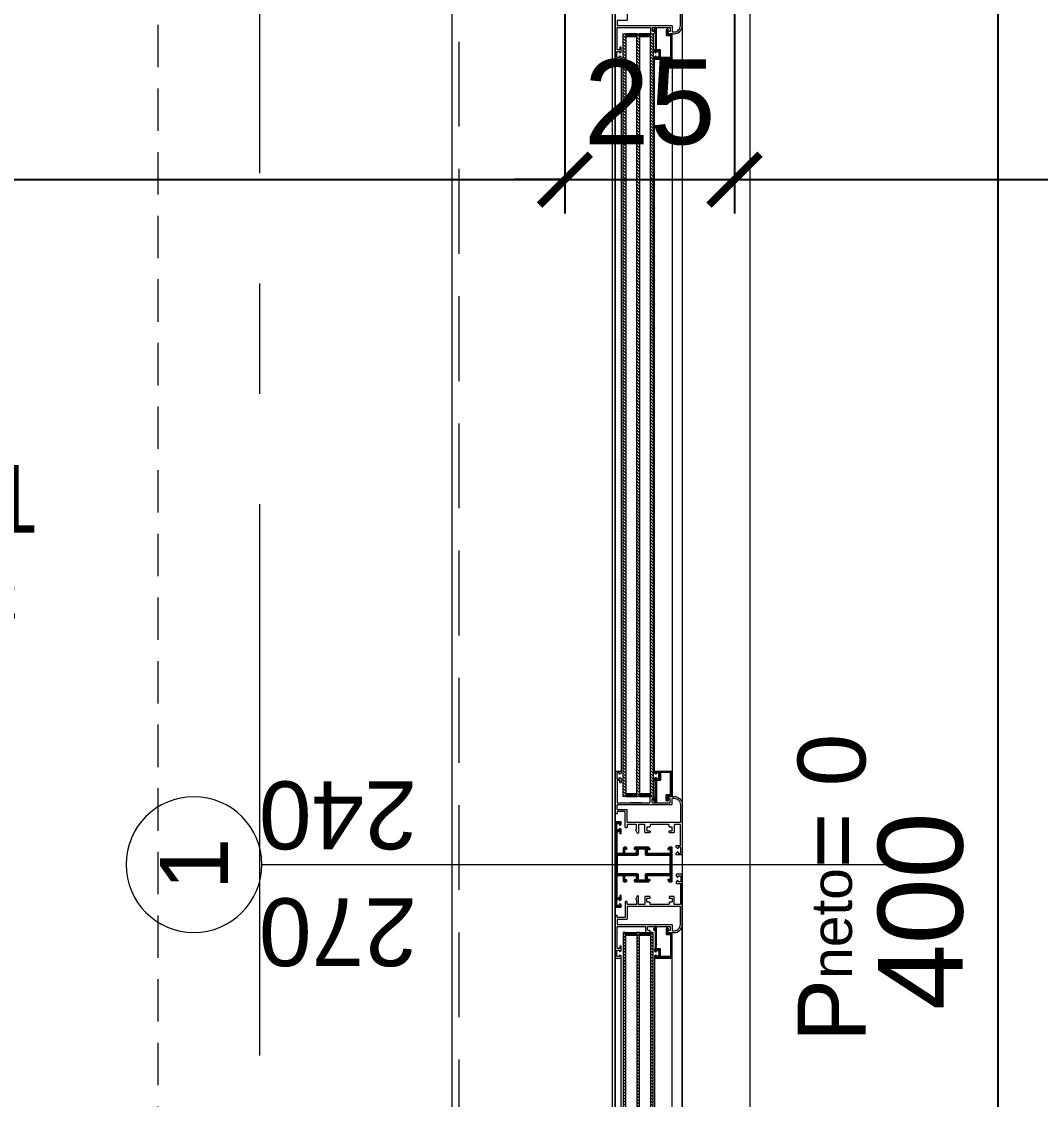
# Model space of a CAD drawing. Header units: centimetres. Extents: x 99002 to 104403, y -55119 to -48358.
# Drawn here: x 99824.2 to 99974.4, y -51840.1 to -51681.3 of the extents above; entities that cross this region are included whole.
import ezdxf

# ---------------------------------------------------------------- set-up
doc = ezdxf.new("R2010")
doc.units = ezdxf.units.CM
doc.header["$LTSCALE"] = 50
doc.header["$MEASUREMENT"] = 0
doc.linetypes.add('AXES', pattern=[2, 1.25, -0.25, 0.25, -0.25])
doc.linetypes.add('CACHE', pattern=[0.375, 0.25, -0.125])
doc.layers.get('0').update_dxf_attribs({"color": 8})
doc.layers.add('AXES', color=10, linetype='AXES')
doc.layers.add('COTE 50ème', color=1, linetype='Continuous')
for name, color, linetype, lineweight in [('BETON CACHE', 4, 'CACHE', 5), ('MACONNERIE COUPE', 7, 'Continuous', 30), ('WINDOWS', 21, 'Continuous', 5)]:
    doc.layers.add(name, color=color, linetype=linetype, lineweight=lineweight)
doc.layers.add('DEMOL', color=7, linetype='Continuous', lineweight=60, true_color=0xb38600)
doc.styles.add('GENERATED_STYLE_1', font='arial.ttf')
doc.styles.add('RS_TEXT_1.50', font='arial.ttf', dxfattribs={"height": 12.5})
doc.styles.add('RS_TXT_50', font='arial.ttf', dxfattribs={"height": 12.5})
doc.dimstyles.new('RS_50CM_LINEAIRE', dxfattribs={"dimscale": 5, "dimtxt": 12.5, "dimasz": 1.5, "dimexe": 1, "dimexo": 2.5, "dimgap": 1, "dimtad": 1, "dimdec": 1, "dimrnd": 0.5, "dimdsep": 46, "dimtxsty": 'RS_TXT_50', "dimblk1": 'ARCHTICK', "dimblk2": 'ARCHTICK', "dimsah": 1, "dimcen": 2.5, "dimdle": 1, "dimclrt": 4, "dimadec": 0, "dimazin": 2, "dimtfac": 1, "dimtdec": 1, "dimtix": 1, "dimtmove": 2, "dimatfit": 3, "dimfxl": 1, "dimtolj": 1, "dimtzin": 0, "dimarcsym": 0})
pattern_1 = [(135, (-46708.70849, -43897.46996), (-0.08838834765, -0.08838834765), [])]
pattern_2 = [(135, (-46708.9128, -43897.46996), (-0.2209708691, -0.2209708691), [])]

# ---------------------------------------------------------------- blocks, each defined once
blk = doc.blocks.new('DRITARE POS 1')
at = {"layer": 'WINDOWS'}
h = blk.add_hatch(dxfattribs=at)
h.set_pattern_fill('ANSI31', color=140, scale=2.5, angle=450)
h.set_pattern_definition(pattern_2)
h.paths.add_polyline_path([(-8.71, -124.96), (-8.71, -12.58), (-8.31, -12.58), (-8.31, -124.96)])
h.paths.add_polyline_path([(-6.71, -124.96), (-6.71, -12.58), (-6.31, -12.58), (-6.31, -124.96)])
h.paths.add_polyline_path([(-4.71, -124.96), (-4.71, -12.58), (-4.31, -12.58), (-4.31, -124.96)])
at = {"layer": 'WINDOWS', "transparency": 33554559}
h = blk.add_hatch(dxfattribs=at)
h.set_pattern_fill('ANSI31', color=140, angle=450)
h.set_pattern_definition([(135, (-46708.90849, -43880.46996), (-0.08838834765, -0.08838834765), [])])
h.paths.add_polyline_path([(-6.71, -12.58), (-8.31, -12.58), (-8.31, -12.98), (-6.71, -12.98)])
h.paths.add_polyline_path([(-4.71, -12.58), (-6.31, -12.58), (-6.31, -12.98), (-4.71, -12.98)])
h.paths.add_polyline_path([(-6.71, -124.56), (-8.31, -124.56), (-8.31, -124.96), (-6.71, -124.96)])
h.paths.add_polyline_path([(-4.71, -124.56), (-6.31, -124.56), (-6.31, -124.96), (-4.71, -124.96)])
h = blk.add_hatch(dxfattribs=at)
h.set_pattern_fill('ANSI31', color=256, angle=450)
h.set_pattern_definition([(135, (-46708.71279, -43842.46996), (-0.08838834765, -0.08838834765), [])])
h.paths.add_polyline_path([(-1.74, -12.58), (-1.74, -12.64), (-2.09, -12.64, -0.414214), (-2.15, -12.58), (-2.15, -12.21, -0.247394), (-2.13, -12.16, 1.657435), (-2.37, -12.03), (-2.37, -12.77, 0.414214), (-2.28, -12.86), (-1.81, -12.86, -0.414214), (-1.72, -12.95), (-1.72, -16, -0.414214), (-1.81, -16.09), (-3.16, -16.09, -0.414214), (-3.22, -16.03), (-3.22, -15.03, 0.414214), (-3.31, -14.93), (-3.76, -14.93, -0.414214), (-3.82, -14.88), (-3.82, -11.74, 0.737396), (-3.99, -11.69), (-4.23, -12.04, 0.603122), (-4.15, -12.19), (-4.08, -12.19, -0.414214), (-4.02, -12.25), (-4.02, -14.93), (-4.06, -14.93, 0.414214), (-4.12, -14.99), (-4.12, -15.19, 0.250765), (-4.09, -15.24), (-3.92, -15.37, 0.599022), (-3.84, -15.33), (-3.84, -15.25, -0.414214), (-3.78, -15.19), (-3.52, -15.19, -0.414214), (-3.46, -15.25), (-3.46, -16, -0.414214), (-3.52, -16.05), (-3.78, -16.05, -0.414214), (-3.84, -16), (-3.84, -15.92, 0.599022), (-3.92, -15.88), (-4.09, -16.01, 0.250765), (-4.12, -16.05), (-4.12, -16.26, 0.414214), (-4.06, -16.31), (-1.55, -16.31, 0.414214), (-1.5, -16.26), (-1.5, -12.64), (-1.5, -12.58)])
h = blk.add_hatch(dxfattribs=at)
h.set_pattern_fill('ANSI31', color=256, angle=450)
h.set_pattern_definition(pattern_1)
h.paths.add_polyline_path([(-1.49, -121.28, 0.414214), (-1.55, -121.22), (-4.06, -121.22, 0.414214), (-4.11, -121.28), (-4.11, -121.48, 0.250765), (-4.09, -121.53), (-3.92, -121.66, 0.599022), (-3.83, -121.61), (-3.83, -121.54, -0.414214), (-3.78, -121.48), (-3.51, -121.48, -0.414214), (-3.46, -121.54), (-3.46, -122.28, -0.414214), (-3.51, -122.34), (-3.78, -122.34, -0.414214), (-3.83, -122.28), (-3.83, -122.21, 0.599022), (-3.92, -122.16), (-4.09, -122.29, 0.250765), (-4.11, -122.34), (-4.11, -122.54, 0.414214), (-4.06, -122.6), (-4.02, -122.6), (-4.02, -125.29, -0.414214), (-4.07, -125.34), (-4.15, -125.34, 0.603122), (-4.23, -125.49), (-3.98, -125.85, 0.737396), (-3.81, -125.79), (-3.81, -122.66, -0.414214), (-3.76, -122.6), (-3.31, -122.6, 0.414214), (-3.22, -122.51), (-3.22, -121.5, -0.414214), (-3.16, -121.44), (-1.81, -121.44, -0.414214), (-1.72, -121.54), (-1.72, -124.58, -0.414214), (-1.81, -124.67), (-2.28, -124.67, 0.414214), (-2.37, -124.77), (-2.37, -125.5, 1.657435), (-2.12, -125.37, -0.247394), (-2.15, -125.33), (-2.15, -124.95, -0.414214), (-2.09, -124.9), (-1.74, -124.9), (-1.74, -124.95), (-1.49, -124.95), (-1.49, -124.9)])
at = {"layer": 'WINDOWS'}
h = blk.add_hatch(dxfattribs=at)
h.set_pattern_fill('ANSI31', color=256, angle=450)
h.set_pattern_definition(pattern_1)
h.paths.add_polyline_path([(-9.61, -130.17, -0.414214), (-9.56, -130.11), (-9.26, -130.11, -0.414214), (-9.2, -130.17), (-9.2, -130.38, 1), (-9, -130.38), (-9, -129.85, 0.250765), (-9.02, -129.8), (-9.19, -129.69, 0.599022), (-9.28, -129.74), (-9.28, -129.81, -0.414214), (-9.33, -129.87), (-9.59, -129.87, -0.414214), (-9.65, -129.81), (-9.65, -129.03, -0.414214), (-9.59, -128.97), (-9.33, -128.97, -0.414214), (-9.28, -129.03), (-9.28, -129.14, 0.599022), (-9.19, -129.19), (-9.02, -129.07, 0.250765), (-9, -129.03), (-9, -128.78, 0.414214), (-9.05, -128.73), (-9.84, -128.73, 0.414214), (-9.89, -128.78), (-9.89, -135), (-9.89, -141.22, 0.414214), (-9.84, -141.27), (-9.05, -141.27, 0.414214), (-9, -141.22), (-9, -140.97, 0.250765), (-9.02, -140.93), (-9.19, -140.81, 0.599022), (-9.28, -140.86), (-9.28, -140.97, -0.414214), (-9.33, -141.03), (-9.59, -141.03, -0.414214), (-9.65, -140.97), (-9.65, -140.19, -0.414214), (-9.59, -140.13), (-9.33, -140.13, -0.414214), (-9.28, -140.19), (-9.28, -140.26, 0.599022), (-9.19, -140.31), (-9.02, -140.2, 0.250765), (-9, -140.15), (-9, -139.62, 1), (-9.2, -139.62), (-9.2, -139.83, -0.414214), (-9.26, -139.89), (-9.56, -139.89, -0.414214), (-9.61, -139.83), (-9.61, -136.66, -0.414214), (-9.56, -136.61), (-8.83, -136.61, -0.414214), (-8.74, -136.7), (-8.74, -137.35, 0.414214), (-8.55, -137.54), (-8.29, -137.54, 0.198912), (-8.25, -137.52), (-8.19, -137.46, 0.198912), (-8.18, -137.42), (-8.18, -137.31, 0.414214), (-8.23, -137.26), (-8.4, -137.26, -0.414214), (-8.46, -137.2), (-8.46, -136.7, -0.414214), (-8.36, -136.61), (-6.91, -136.61, -0.414214), (-6.81, -136.7), (-6.81, -137.2, -0.414214), (-6.87, -137.26), (-7.04, -137.26, 0.414214), (-7.09, -137.31), (-7.09, -137.42, 0.198912), (-7.08, -137.46), (-7.02, -137.52, 0.198912), (-6.98, -137.54), (-4.97, -137.54, 0.198912), (-4.93, -137.52), (-4.78, -137.37, 0.198912), (-4.76, -137.33), (-4.76, -137.26, 0.414214), (-4.82, -137.2), (-5, -137.2, -0.340481), (-5.13, -137.11), (-5.13, -136.7, -0.414214), (-5.04, -136.61), (-1.87, -136.61, -0.414214), (-1.77, -136.7), (-1.77, -137.11, -0.414214), (-1.87, -137.2), (-2.09, -137.2, 0.414214), (-2.15, -137.26), (-2.15, -137.33, 0.198912), (-2.13, -137.37), (-1.98, -137.52, 0.198912), (-1.94, -137.54), (-1.55, -137.54, 0.414214), (-1.49, -137.48), (-1.49, -135), (-1.49, -132.52, 0.414214), (-1.55, -132.46), (-1.94, -132.46, 0.198912), (-1.98, -132.48), (-2.13, -132.63, 0.198912), (-2.15, -132.67), (-2.15, -132.74, 0.414214), (-2.09, -132.8), (-1.87, -132.8, -0.414214), (-1.77, -132.89), (-1.77, -133.3, -0.414214), (-1.87, -133.39), (-5.04, -133.39, -0.414214), (-5.13, -133.3), (-5.13, -132.89, -0.340481), (-5, -132.8), (-4.82, -132.8, 0.414214), (-4.76, -132.74), (-4.76, -132.67, 0.198912), (-4.78, -132.63), (-4.93, -132.48, 0.198912), (-4.97, -132.46), (-6.98, -132.46, 0.198912), (-7.02, -132.48), (-7.08, -132.54, 0.198912), (-7.09, -132.58), (-7.09, -132.69, 0.414214), (-7.04, -132.74), (-6.87, -132.74, -0.414214), (-6.81, -132.8), (-6.81, -133.3, -0.414214), (-6.91, -133.39), (-8.36, -133.39, -0.414214), (-8.46, -133.3), (-8.46, -132.8, -0.414214), (-8.4, -132.74), (-8.23, -132.74, 0.414214), (-8.18, -132.69), (-8.18, -132.58, 0.198912), (-8.19, -132.54), (-8.25, -132.48, 0.198912), (-8.29, -132.46), (-8.55, -132.46, 0.414214), (-8.74, -132.65), (-8.74, -133.3, -0.414214), (-8.83, -133.39), (-9.56, -133.39, -0.414214), (-9.61, -133.34)])
h.paths.add_polyline_path([(-9.56, -133.67), (-6.63, -133.67), (-6.53, -133.58), (-6.53, -132.83), (-6.44, -132.74), (-5.51, -132.74), (-5.41, -132.83), (-5.41, -133.58), (-5.32, -133.67), (-1.83, -133.67), (-1.77, -133.73), (-1.77, -135), (-1.77, -136.27), (-1.83, -136.33), (-5.32, -136.33), (-5.41, -136.42), (-5.41, -137.17), (-5.51, -137.26), (-6.44, -137.26), (-6.53, -137.17), (-6.53, -136.42), (-6.63, -136.33), (-9.56, -136.33), (-9.61, -136.27), (-9.61, -135), (-9.61, -133.73)], flags=16)
at = {"layer": 'WINDOWS', "transparency": 33554559}
h = blk.add_hatch(dxfattribs=at)
h.set_pattern_fill('ANSI31', color=256, angle=450)
h.set_pattern_definition(pattern_1)
h.paths.add_polyline_path([(-1.49, -145.1), (-1.49, -145.05), (-1.74, -145.05), (-1.74, -145.1), (-2.09, -145.1, -0.414214), (-2.15, -145.05), (-2.15, -144.67, -0.247394), (-2.12, -144.63, 1.657435), (-2.37, -144.5), (-2.37, -145.23, 0.414214), (-2.28, -145.33), (-1.81, -145.33, -0.414214), (-1.72, -145.42), (-1.72, -148.46, -0.414214), (-1.81, -148.56), (-3.16, -148.56, -0.414214), (-3.22, -148.5), (-3.22, -147.49, 0.414214), (-3.31, -147.4), (-3.76, -147.4, -0.414214), (-3.81, -147.34), (-3.81, -144.21, 0.737396), (-3.98, -144.15), (-4.23, -144.51, 0.603122), (-4.15, -144.66), (-4.07, -144.66, -0.414214), (-4.02, -144.71), (-4.02, -147.4), (-4.06, -147.4, 0.414214), (-4.11, -147.46), (-4.11, -147.66, 0.250765), (-4.09, -147.71), (-3.92, -147.84, 0.599022), (-3.83, -147.79), (-3.83, -147.72, -0.414214), (-3.78, -147.66), (-3.51, -147.66, -0.414214), (-3.46, -147.72), (-3.46, -148.46, -0.414214), (-3.51, -148.52), (-3.78, -148.52, -0.414214), (-3.83, -148.46), (-3.83, -148.39, 0.599022), (-3.92, -148.34), (-4.09, -148.47, 0.250765), (-4.11, -148.52), (-4.11, -148.72, 0.414214), (-4.06, -148.78), (-1.55, -148.78, 0.414214), (-1.49, -148.72)])
at = {"layer": 'WINDOWS'}
h = blk.add_hatch(dxfattribs=at)
h.set_pattern_fill('ANSI31', color=140, scale=2.5, angle=450)
h.set_pattern_definition(pattern_2)
h.paths.add_polyline_path([(-8.71, -145.04), (-8.71, -257.42), (-8.31, -257.42), (-8.31, -145.04)])
h.paths.add_polyline_path([(-6.71, -145.04), (-6.71, -257.42), (-6.31, -257.42), (-6.31, -145.04)])
h.paths.add_polyline_path([(-4.71, -145.04), (-4.71, -257.42), (-4.31, -257.42), (-4.31, -145.04)])
at = {"layer": 'WINDOWS', "transparency": 33554559}
h = blk.add_hatch(dxfattribs=at)
h.set_pattern_fill('ANSI31', color=140, angle=450)
h.set_pattern_definition([(135, (-46708.90849, -43914.46996), (-0.08838834765, -0.08838834765), [])])
h.paths.add_polyline_path([(-6.71, -257.42), (-8.31, -257.42), (-8.31, -257.02), (-6.71, -257.02)])
h.paths.add_polyline_path([(-4.71, -257.42), (-6.31, -257.42), (-6.31, -257.02), (-4.71, -257.02)])
h.paths.add_polyline_path([(-6.71, -145.44), (-8.31, -145.44), (-8.31, -145.04), (-6.71, -145.04)])
h.paths.add_polyline_path([(-4.71, -145.44), (-6.31, -145.44), (-6.31, -145.04), (-4.71, -145.04)])
at = {"layer": 'WINDOWS', "color": 165, "linetype": 'CACHE'}
blk.add_line((-32.9, -270), (-32.9, 0), dxfattribs=at)
at = {"layer": 'WINDOWS'}
for p, q in [((-0.01, -11.48), (0, -126.13)), ((-9.89, -16.28), (-9.89, -121.28)), ((-9, -16.26), (-9, -121.28)), ((-4.11, -121.28), (-4.12, -16.26)), ((-1.5, -16.26), (-1.49, -121.28)), ((-5.98, -125.89), (-7.66, -125.89)), ((-0.01, -258.52), (0, -143.87)), ((-9.89, -253.72), (-9.89, -148.72)), ((-9, -253.74), (-9, -148.72)), ((-4.11, -148.72), (-4.12, -253.74)), ((-1.5, -253.74), (-1.49, -148.72))]:
    blk.add_line(p, q, dxfattribs=at)
at = {"layer": 'WINDOWS', "color": 165}
blk.add_line((-61.99, -135), (34.01, -135), dxfattribs=at)
for points in [[(-9.9, 0), (-9.9, -270), (-33.9, -270), (-33.9, 0)], [(-10.3, -269.6), (-10.3, -0.4), (-9.9, 0), (-9.9, -270)], [(0, 0), (0, -270), (10, -270), (10, 0)]]:
    blk.add_lwpolyline(points, close=True, dxfattribs=at)
at = {"layer": 'WINDOWS'}
for points in [[(-9.9, -270), (-9.9, 0), (0, 0), (0, -270)], [(-1.77, -135), (-1.77, -133.73), (-1.83, -133.67), (-5.32, -133.67), (-5.41, -133.58), (-5.41, -132.83), (-5.51, -132.74), (-6.44, -132.74), (-6.53, -132.83), (-6.53, -133.58), (-6.63, -133.67), (-9.56, -133.67), (-9.61, -133.73), (-9.61, -135), (-9.61, -136.27), (-9.56, -136.33), (-6.63, -136.33), (-6.53, -136.42), (-6.53, -137.17), (-6.44, -137.26), (-5.51, -137.26), (-5.41, -137.17), (-5.41, -136.42), (-5.32, -136.33), (-1.83, -136.33), (-1.77, -136.27)]]:
    blk.add_lwpolyline(points, close=True, dxfattribs=at)
blk.add_lwpolyline([(-9.9, -10.08), (-9.9, -16.26, 0.414214), (-9.84, -16.31), (-9.06, -16.31, 0.414214), (-9, -16.26), (-9, -16.05, 0.250765), (-9.03, -16.01), (-9.19, -15.88, 0.599022), (-9.28, -15.92), (-9.28, -16.02, -0.414214), (-9.34, -16.07), (-9.6, -16.07, -0.414214), (-9.65, -16.02), (-9.65, -15.23, -0.414214), (-9.6, -15.18), (-9.34, -15.18, -0.414214), (-9.28, -15.23), (-9.28, -15.33, 0.599022), (-9.19, -15.37), (-9.03, -15.24, 0.250765), (-9, -15.19), (-9, -14.62, 0.414214), (-9.06, -14.56), (-9.15, -14.56, 0.414214), (-9.21, -14.62), (-9.21, -14.88, -0.414214), (-9.26, -14.93), (-9.56, -14.93, -0.414214), (-9.62, -14.88), (-9.62, -11.7, -0.414214), (-9.56, -11.65), (-4.73, -11.65, -0.414214), (-4.68, -11.7), (-4.68, -12.53, 0.414214), (-4.62, -12.58), (-4.23, -12.58, 0.198912), (-4.19, -12.56), (-4.04, -12.41, 0.198912), (-4.02, -12.37), (-4.02, -12.3, 0.414214), (-4.08, -12.25), (-4.3, -12.25, -0.414214), (-4.4, -12.15), (-4.4, -11.74, -0.414214), (-4.3, -11.65), (-1.87, -11.65, -0.414214), (-1.78, -11.74), (-1.78, -12.15, -0.414214), (-1.87, -12.25), (-2.09, -12.25, 0.414214), (-2.15, -12.3), (-2.15, -12.37, 0.198912), (-2.13, -12.41), (-1.98, -12.56, 0.198912), (-1.94, -12.58), (-1.22, -12.58, 0.414214), (0, -11.37), (0, -4.01, 0.414214)], format="xyb", dxfattribs=at)
for points in [[(-1.5, -12.21, 0.414214), (-1.4, -12.3), (-1.18, -12.3), (-1.18, -12.3, 0.414214), (-0.28, -11.37), (-0.28, -8.77, 0.414214), (-0.34, -8.72), (-8.07, -8.72, 0.414214), (-8.12, -8.77), (-8.12, -10.53, -0.414214), (-8.22, -10.62), (-9.52, -10.62, 0.414214), (-9.62, -10.71), (-9.62, -11.27, 0.414214), (-9.52, -11.37), (-1.59, -11.37, -0.414214), (-1.5, -11.46)], [(-1.74, -12.64), (-2.09, -12.64, -0.414214), (-2.15, -12.58), (-2.15, -12.21, -0.247394), (-2.13, -12.16, 1.657435), (-2.37, -12.03), (-2.37, -12.77, 0.414214), (-2.28, -12.86), (-1.81, -12.86, -0.414214), (-1.72, -12.95), (-1.72, -16, -0.414214), (-1.81, -16.09), (-3.16, -16.09, -0.414214), (-3.22, -16.03), (-3.22, -15.03, 0.414214), (-3.31, -14.93), (-3.76, -14.93, -0.414214), (-3.82, -14.88), (-3.82, -11.74, 0.737396), (-3.99, -11.69), (-4.23, -12.04, 0.603122), (-4.15, -12.19), (-4.08, -12.19, -0.414214), (-4.02, -12.25), (-4.02, -14.93), (-4.06, -14.93, 0.414214), (-4.12, -14.99), (-4.12, -15.19, 0.250765), (-4.09, -15.24), (-3.92, -15.37, 0.599022), (-3.84, -15.33), (-3.84, -15.25, -0.414214), (-3.78, -15.19), (-3.52, -15.19, -0.414214), (-3.46, -15.25), (-3.46, -16, -0.414214), (-3.52, -16.05), (-3.78, -16.05, -0.414214), (-3.84, -16), (-3.84, -15.92, 0.599022), (-3.92, -15.88), (-4.09, -16.01, 0.250765), (-4.12, -16.05), (-4.12, -16.26, 0.414214), (-4.06, -16.31), (-1.55, -16.31, 0.414214), (-1.5, -16.26), (-1.5, -12.64), (-1.5, -12.58), (-1.74, -12.58)], [(0, -133.53, -0.414214), (-0.06, -133.58), (-0.84, -133.58, -0.414214), (-0.9, -133.53), (-0.9, -133.32, -0.250765), (-0.87, -133.27), (-0.7, -133.14, -0.599022), (-0.62, -133.19), (-0.62, -133.28, 0.414214), (-0.56, -133.34), (-0.3, -133.34, 0.414214), (-0.24, -133.28), (-0.24, -132.5, 0.414214), (-0.3, -132.44), (-0.56, -132.44, 0.414214), (-0.62, -132.5), (-0.62, -132.59, -0.599022), (-0.7, -132.64), (-0.87, -132.51, -0.250765), (-0.9, -132.46), (-0.9, -132.26, -0.414214), (-0.84, -132.2), (-0.34, -132.2, 0.414214), (-0.28, -132.14), (-0.28, -129.19, 0.414214), (-0.37, -129.1), (-1.12, -129.1, 0.414214), (-1.21, -129.19), (-1.21, -130.22, -0.414214), (-1.31, -130.31), (-1.87, -130.31, -0.414214), (-1.96, -130.22), (-1.96, -130.09, -0.414214), (-1.9, -130.03), (-1.55, -130.03, 0.414214), (-1.49, -129.98), (-1.49, -129.53, 0.414214), (-1.55, -129.47), (-1.9, -129.47, -0.414214), (-1.96, -129.42), (-1.96, -129.16, 0.414214), (-2.02, -129.1), (-4.7, -129.1, 0.414214), (-4.76, -129.16), (-4.76, -129.42, -0.414214), (-4.82, -129.47), (-5.17, -129.47, 0.414214), (-5.23, -129.53), (-5.23, -129.98, 0.414214), (-5.17, -130.03), (-4.82, -130.03, -0.414214), (-4.76, -130.09), (-4.76, -130.22, -0.414214), (-4.85, -130.31), (-5.41, -130.31, -0.414214), (-5.51, -130.22), (-5.51, -129.19, 0.414214), (-5.6, -129.1), (-6.38, -129.1, 0.414214), (-6.48, -129.19), (-6.48, -130.31, -0.809546), (-6.66, -130.35), (-6.85, -129.93, -0.543142), (-6.79, -129.85, 0.414214), (-6.74, -129.79), (-6.74, -129.19, 0.414214), (-6.83, -129.1), (-8.06, -129.1, 0.414214), (-8.12, -129.16), (-8.12, -129.51, -0.414214), (-8.18, -129.57), (-8.34, -129.57, -0.414214), (-8.4, -129.51), (-8.4, -127.29, 0.414214), (-8.49, -127.2), (-9.56, -127.2, 0.414214), (-9.61, -127.25), (-9.61, -127.46, -0.414214), (-9.67, -127.51), (-9.84, -127.51, -0.414214), (-9.89, -127.46), (-9.89, -121.28, -0.414214), (-9.84, -121.22), (-9.05, -121.22, -0.414214), (-9, -121.28), (-9, -121.49, -0.250765), (-9.02, -121.53), (-9.19, -121.66, -0.599022), (-9.28, -121.62), (-9.28, -121.52, 0.414214), (-9.33, -121.47), (-9.59, -121.47, 0.414214), (-9.65, -121.52), (-9.65, -122.31, 0.414214), (-9.59, -122.36), (-9.33, -122.36, 0.414214), (-9.28, -122.31), (-9.28, -122.21, -0.599022), (-9.19, -122.17), (-9.02, -122.3, -0.250765), (-9, -122.34), (-9, -122.92, -0.414214), (-9.05, -122.98), (-9.15, -122.98, -0.414214), (-9.2, -122.92), (-9.2, -122.66, 0.414214), (-9.26, -122.61), (-9.56, -122.61, 0.414214), (-9.61, -122.66), (-9.61, -125.83, 0.414214), (-9.56, -125.89), (-4.82, -125.89, 0.414214), (-4.76, -125.83), (-4.76, -125.01, -0.414214), (-4.71, -124.96), (-4.32, -124.96, -0.198912), (-4.28, -124.97), (-4.13, -125.13, -0.198912), (-4.11, -125.17), (-4.11, -125.24, -0.414214), (-4.17, -125.29), (-4.39, -125.29, 0.414214), (-4.48, -125.39), (-4.48, -125.8, 0.414214), (-4.39, -125.89), (-1.87, -125.89, 0.414214), (-1.77, -125.8), (-1.77, -125.39, 0.414214), (-1.87, -125.29), (-2.09, -125.29, -0.414214), (-2.15, -125.24), (-2.15, -125.17, -0.198912), (-2.13, -125.13), (-1.98, -124.97, -0.198912), (-1.94, -124.96), (-1.21, -124.96, -0.414214), (0, -126.17)], [(-1.74, -124.9), (-2.09, -124.9, 0.414214), (-2.15, -124.95), (-2.15, -125.33, 0.247394), (-2.12, -125.37, -1.657435), (-2.37, -125.5), (-2.37, -124.77, -0.414214), (-2.28, -124.67), (-1.81, -124.67, 0.414214), (-1.72, -124.58), (-1.72, -121.54, 0.414214), (-1.81, -121.44), (-3.16, -121.44, 0.414214), (-3.22, -121.5), (-3.22, -122.51, -0.414214), (-3.31, -122.6), (-3.76, -122.6, 0.414214), (-3.81, -122.66), (-3.81, -125.79, -0.737396), (-3.98, -125.85), (-4.23, -125.49, -0.603122), (-4.15, -125.34), (-4.07, -125.34, 0.414214), (-4.02, -125.29), (-4.02, -122.6), (-4.06, -122.6, -0.414214), (-4.11, -122.54), (-4.11, -122.34, -0.250765), (-4.09, -122.29), (-3.92, -122.16, -0.599022), (-3.83, -122.21), (-3.83, -122.28, 0.414214), (-3.78, -122.34), (-3.51, -122.34, 0.414214), (-3.46, -122.28), (-3.46, -121.54, 0.414214), (-3.51, -121.48), (-3.78, -121.48, 0.414214), (-3.83, -121.54), (-3.83, -121.61, -0.599022), (-3.92, -121.66), (-4.09, -121.53, -0.250765), (-4.11, -121.48), (-4.11, -121.28, -0.414214), (-4.06, -121.22), (-1.55, -121.22, -0.414214), (-1.49, -121.28), (-1.49, -124.9), (-1.49, -124.95), (-1.74, -124.95)], [(-1.49, -125.33, -0.414214), (-1.4, -125.24), (-1.18, -125.24), (-1.18, -125.24, -0.414214), (-0.28, -126.17), (-0.28, -128.77, -0.414214), (-0.34, -128.82), (-8.06, -128.82, -0.414214), (-8.12, -128.77), (-8.12, -127.01, 0.414214), (-8.21, -126.92), (-9.52, -126.92, -0.414214), (-9.61, -126.82), (-9.61, -126.26, -0.414214), (-9.52, -126.17), (-1.59, -126.17, 0.414214), (-1.49, -126.08)], [(-1.49, -135), (-1.49, -132.52, 0.414214), (-1.55, -132.46), (-1.94, -132.46, 0.198912), (-1.98, -132.48), (-2.13, -132.63, 0.198912), (-2.15, -132.67), (-2.15, -132.74, 0.414214), (-2.09, -132.8), (-1.87, -132.8, -0.414214), (-1.77, -132.89), (-1.77, -133.3, -0.414214), (-1.87, -133.39), (-5.04, -133.39, -0.414214), (-5.13, -133.3), (-5.13, -132.89, -0.340481), (-5, -132.8), (-4.82, -132.8, 0.414214), (-4.76, -132.74), (-4.76, -132.67, 0.198912), (-4.78, -132.63), (-4.93, -132.48, 0.198912), (-4.97, -132.46), (-6.98, -132.46, 0.198912), (-7.02, -132.48), (-7.08, -132.54, 0.198912), (-7.09, -132.58), (-7.09, -132.69, 0.414214), (-7.04, -132.74), (-6.87, -132.74, -0.414214), (-6.81, -132.8), (-6.81, -133.3, -0.414214), (-6.91, -133.39), (-8.36, -133.39, -0.414214), (-8.46, -133.3), (-8.46, -132.8, -0.414214), (-8.4, -132.74), (-8.23, -132.74, 0.414214), (-8.18, -132.69), (-8.18, -132.58, 0.198912), (-8.19, -132.54), (-8.25, -132.48, 0.198912), (-8.29, -132.46), (-8.55, -132.46, 0.414214), (-8.74, -132.65), (-8.74, -133.3, -0.414214), (-8.83, -133.39), (-9.56, -133.39, -0.414214), (-9.61, -133.34), (-9.61, -130.17, -0.414214), (-9.56, -130.11), (-9.26, -130.11, -0.414214), (-9.2, -130.17), (-9.2, -130.38, 1), (-9, -130.38), (-9, -129.85, 0.250765), (-9.02, -129.8), (-9.19, -129.69, 0.599022), (-9.28, -129.74), (-9.28, -129.81, -0.414214), (-9.33, -129.87), (-9.59, -129.87, -0.414214), (-9.65, -129.81), (-9.65, -129.03, -0.414214), (-9.59, -128.97), (-9.33, -128.97, -0.414214), (-9.28, -129.03), (-9.28, -129.14, 0.599022), (-9.19, -129.19), (-9.02, -129.07, 0.250765), (-9, -129.03), (-9, -128.78, 0.414214), (-9.05, -128.73), (-9.84, -128.73, 0.414214), (-9.89, -128.78), (-9.89, -135), (-9.89, -141.22, 0.414214), (-9.84, -141.27), (-9.05, -141.27, 0.414214), (-9, -141.22), (-9, -140.97, 0.250765), (-9.02, -140.93), (-9.19, -140.81, 0.599022), (-9.28, -140.86), (-9.28, -140.97, -0.414214), (-9.33, -141.03), (-9.59, -141.03, -0.414214), (-9.65, -140.97), (-9.65, -140.19, -0.414214), (-9.59, -140.13), (-9.33, -140.13, -0.414214), (-9.28, -140.19), (-9.28, -140.26, 0.599022), (-9.19, -140.31), (-9.02, -140.2, 0.250765), (-9, -140.15), (-9, -139.62, 1), (-9.2, -139.62), (-9.2, -139.83, -0.414214), (-9.26, -139.89), (-9.56, -139.89, -0.414214), (-9.61, -139.83), (-9.61, -136.66, -0.414214), (-9.56, -136.61), (-8.83, -136.61, -0.414214), (-8.74, -136.7), (-8.74, -137.35, 0.414214), (-8.55, -137.54), (-8.29, -137.54, 0.198912), (-8.25, -137.52), (-8.19, -137.46, 0.198912), (-8.18, -137.42), (-8.18, -137.31, 0.414214), (-8.23, -137.26), (-8.4, -137.26, -0.414214), (-8.46, -137.2), (-8.46, -136.7, -0.414214), (-8.36, -136.61), (-6.91, -136.61, -0.414214), (-6.81, -136.7), (-6.81, -137.2, -0.414214), (-6.87, -137.26), (-7.04, -137.26, 0.414214), (-7.09, -137.31), (-7.09, -137.42, 0.198912), (-7.08, -137.46), (-7.02, -137.52, 0.198912), (-6.98, -137.54), (-4.97, -137.54, 0.198912), (-4.93, -137.52), (-4.78, -137.37, 0.198912), (-4.76, -137.33), (-4.76, -137.26, 0.414214), (-4.82, -137.2), (-5, -137.2, -0.340481), (-5.13, -137.11), (-5.13, -136.7, -0.414214), (-5.04, -136.61), (-1.87, -136.61, -0.414214), (-1.77, -136.7), (-1.77, -137.11, -0.414214), (-1.87, -137.2), (-2.09, -137.2, 0.414214), (-2.15, -137.26), (-2.15, -137.33, 0.198912), (-2.13, -137.37), (-1.98, -137.52, 0.198912), (-1.94, -137.54), (-1.55, -137.54, 0.414214), (-1.49, -137.48)], [(0, -136.47, 0.414214), (-0.06, -136.42), (-0.84, -136.42, 0.414214), (-0.9, -136.47), (-0.9, -136.68, 0.250765), (-0.87, -136.73), (-0.7, -136.86, 0.599022), (-0.62, -136.81), (-0.62, -136.72, -0.414214), (-0.56, -136.66), (-0.3, -136.66, -0.414214), (-0.24, -136.72), (-0.24, -137.5, -0.414214), (-0.3, -137.56), (-0.56, -137.56, -0.414214), (-0.62, -137.5), (-0.62, -137.41, 0.599022), (-0.7, -137.36), (-0.87, -137.49, 0.250765), (-0.9, -137.54), (-0.9, -137.74, 0.414214), (-0.84, -137.8), (-0.34, -137.8, -0.414214), (-0.28, -137.86), (-0.28, -140.81, -0.414214), (-0.37, -140.9), (-1.12, -140.9, -0.414214), (-1.21, -140.81), (-1.21, -139.78, 0.414214), (-1.31, -139.69), (-1.87, -139.69, 0.414214), (-1.96, -139.78), (-1.96, -139.91, 0.414214), (-1.9, -139.97), (-1.55, -139.97, -0.414214), (-1.49, -140.02), (-1.49, -140.47, -0.414214), (-1.55, -140.53), (-1.9, -140.53, 0.414214), (-1.96, -140.58), (-1.96, -140.84, -0.414214), (-2.02, -140.9), (-4.7, -140.9, -0.414214), (-4.76, -140.84), (-4.76, -140.58, 0.414214), (-4.82, -140.53), (-5.17, -140.53, -0.414214), (-5.23, -140.47), (-5.23, -140.02, -0.414214), (-5.17, -139.97), (-4.82, -139.97, 0.414214), (-4.76, -139.91), (-4.76, -139.78, 0.414214), (-4.85, -139.69), (-5.41, -139.69, 0.414214), (-5.51, -139.78), (-5.51, -140.81, -0.414214), (-5.6, -140.9), (-6.38, -140.9, -0.414214), (-6.48, -140.81), (-6.48, -139.69, 0.809546), (-6.66, -139.65), (-6.85, -140.07, 0.543142), (-6.79, -140.15, -0.414214), (-6.74, -140.21), (-6.74, -140.81, -0.414214), (-6.83, -140.9), (-8.06, -140.9, -0.414214), (-8.12, -140.84), (-8.12, -140.49, 0.414214), (-8.18, -140.43), (-8.34, -140.43, 0.414214), (-8.4, -140.49), (-8.4, -142.71, -0.414214), (-8.49, -142.8), (-9.56, -142.8, -0.414214), (-9.61, -142.75), (-9.61, -142.54, 0.414214), (-9.67, -142.49), (-9.84, -142.49, 0.414214), (-9.89, -142.54), (-9.89, -148.72, 0.414214), (-9.84, -148.78), (-9.05, -148.78, 0.414214), (-9, -148.72), (-9, -148.51, 0.250765), (-9.02, -148.47), (-9.19, -148.34, 0.599022), (-9.28, -148.38), (-9.28, -148.48, -0.414214), (-9.33, -148.53), (-9.59, -148.53, -0.414214), (-9.65, -148.48), (-9.65, -147.69, -0.414214), (-9.59, -147.64), (-9.33, -147.64, -0.414214), (-9.28, -147.69), (-9.28, -147.79, 0.599022), (-9.19, -147.83), (-9.02, -147.7, 0.250765), (-9, -147.66), (-9, -147.08, 0.414214), (-9.05, -147.02), (-9.15, -147.02, 0.414214), (-9.2, -147.08), (-9.2, -147.34, -0.414214), (-9.26, -147.39), (-9.56, -147.39, -0.414214), (-9.61, -147.34), (-9.61, -144.17, -0.414214), (-9.56, -144.11), (-5.47, -144.11, -0.414214), (-5.41, -144.17), (-5.41, -144.99, 0.414214), (-5.36, -145.04), (-4.97, -145.04, 0.198912), (-4.93, -145.03), (-4.78, -144.87, 0.198912), (-4.76, -144.83), (-4.76, -144.76, 0.414214), (-4.82, -144.71), (-5.04, -144.71, -0.414214), (-5.13, -144.61), (-5.13, -144.2, -0.414214), (-5.04, -144.11), (-1.87, -144.11, -0.414214), (-1.77, -144.2), (-1.77, -144.61, -0.414214), (-1.87, -144.71), (-2.09, -144.71, 0.414214), (-2.15, -144.76), (-2.15, -144.83, 0.198912), (-2.13, -144.87), (-1.98, -145.03, 0.198912), (-1.94, -145.04), (-1.21, -145.04, 0.414214), (0, -143.83)], [(-1.49, -144.67, 0.414214), (-1.4, -144.76), (-1.18, -144.76), (-1.18, -144.76, 0.414214), (-0.28, -143.83), (-0.28, -141.23, 0.414214), (-0.34, -141.18), (-8.06, -141.18, 0.414214), (-8.12, -141.23), (-8.12, -142.99, -0.414214), (-8.21, -143.08), (-9.52, -143.08, 0.414214), (-9.61, -143.18), (-9.61, -143.74, 0.414214), (-9.52, -143.83), (-1.59, -143.83, -0.414214), (-1.49, -143.92)], [(-1.74, -145.1), (-2.09, -145.1, -0.414214), (-2.15, -145.05), (-2.15, -144.67, -0.247394), (-2.12, -144.63, 1.657435), (-2.37, -144.5), (-2.37, -145.23, 0.414214), (-2.28, -145.33), (-1.81, -145.33, -0.414214), (-1.72, -145.42), (-1.72, -148.46, -0.414214), (-1.81, -148.56), (-3.16, -148.56, -0.414214), (-3.22, -148.5), (-3.22, -147.49, 0.414214), (-3.31, -147.4), (-3.76, -147.4, -0.414214), (-3.81, -147.34), (-3.81, -144.21, 0.737396), (-3.98, -144.15), (-4.23, -144.51, 0.603122), (-4.15, -144.66), (-4.07, -144.66, -0.414214), (-4.02, -144.71), (-4.02, -147.4), (-4.06, -147.4, 0.414214), (-4.11, -147.46), (-4.11, -147.66, 0.250765), (-4.09, -147.71), (-3.92, -147.84, 0.599022), (-3.83, -147.79), (-3.83, -147.72, -0.414214), (-3.78, -147.66), (-3.51, -147.66, -0.414214), (-3.46, -147.72), (-3.46, -148.46, -0.414214), (-3.51, -148.52), (-3.78, -148.52, -0.414214), (-3.83, -148.46), (-3.83, -148.39, 0.599022), (-3.92, -148.34), (-4.09, -148.47, 0.250765), (-4.11, -148.52), (-4.11, -148.72, 0.414214), (-4.06, -148.78), (-1.55, -148.78, 0.414214), (-1.49, -148.72), (-1.49, -145.1), (-1.49, -145.05), (-1.74, -145.05)]]:
    blk.add_lwpolyline(points, format="xyb", close=True, dxfattribs=at)
at = {"layer": 'WINDOWS', "color": 140}
for points in [[(-8.71, -124.96), (-8.71, -12.58), (-8.31, -12.58), (-8.31, -124.96)], [(-6.71, -12.58), (-8.31, -12.58), (-8.31, -12.98), (-6.71, -12.98)], [(-6.71, -124.96), (-6.71, -12.58), (-6.31, -12.58), (-6.31, -124.96)], [(-4.71, -12.58), (-6.31, -12.58), (-6.31, -12.98), (-4.71, -12.98)], [(-4.71, -124.96), (-4.71, -12.58), (-4.31, -12.58), (-4.31, -124.96)], [(-6.71, -124.56), (-8.31, -124.56), (-8.31, -124.96), (-6.71, -124.96)], [(-4.71, -124.56), (-6.31, -124.56), (-6.31, -124.96), (-4.71, -124.96)], [(-8.71, -145.04), (-8.71, -257.42), (-8.31, -257.42), (-8.31, -145.04)], [(-6.71, -145.44), (-8.31, -145.44), (-8.31, -145.04), (-6.71, -145.04)], [(-6.71, -145.04), (-6.71, -257.42), (-6.31, -257.42), (-6.31, -145.04)], [(-4.71, -145.44), (-6.31, -145.44), (-6.31, -145.04), (-4.71, -145.04)], [(-4.71, -145.04), (-4.71, -257.42), (-4.31, -257.42), (-4.31, -145.04)]]:
    blk.add_lwpolyline(points, close=True, dxfattribs=at)
at = {"layer": 'WINDOWS', "color": 165}
blk.add_lwpolyline([(-71.99, -125, 1), (-71.99, -145, 1)], format="xyb", close=True, dxfattribs=at)
at = {"layer": 'WINDOWS', "color": 165, "char_height": 10, "attachment_point": 7, "style": 'GENERATED_STYLE_1'}
for s, insert, rotation in [('\\A1;\\pt0;P{\\H0.6x;neto}= 0', (27.15, -161.16), 90), ('\\A1;\\pt0;240{\\H0.66x;\\S^  ;}', (-39.11, -119.83), 180), ('\\A1;\\pt0;1', (-66.99, -138.81), 90), ('\\A1;\\pt0;270', (-39.11, -139.83), 180)]:
    blk.add_mtext(s, dxfattribs=dict(at, insert=insert, rotation=rotation))
blk = doc.blocks.new('A$Cb79da119')
at = {"layer": 'AXES', "lineweight": 5, "ltscale": 1.3}
blk.add_line((-1265, 1580), (-1265, -1500), dxfattribs=at)
blk = doc.blocks.new('_ArchTick')
at = {"color": 0, "linetype": 'ByBlock', "const_width": 0.15}
blk.add_lwpolyline([(-0.5, -0.5), (0.5, 0.5)], dxfattribs=at)
blk = doc.blocks.new('*D1018')
at = {"layer": 'COTE 50ème', "color": 0, "lineweight": -2, "ltscale": 0.5, "transparency": 16777216}
for p, q in [((99694.34, -51644.86), (99694.34, -51709.55)), ((99904.34, -51661.82), (99904.34, -51709.55)), ((99689.34, -51704.55), (99909.34, -51704.55))]:
    blk.add_line(p, q, dxfattribs=at)
at = {"layer": 'Defpoints', "color": 0, "ltscale": 0.5, "transparency": 16777216}
for p in [(99694.34, -51632.36), (99904.34, -51649.32), (99904.34, -51704.55)]:
    blk.add_point(p, dxfattribs=at)
at = {"layer": 'COTE 50ème', "color": 0, "lineweight": -2, "ltscale": 0.5, "transparency": 16777216, "xscale": 7.5, "yscale": 7.5, "zscale": 7.5, "rotation": 180}
blk.add_blockref('_ArchTick', (99694.34, -51704.55), dxfattribs=at)
at = {"layer": 'COTE 50ème', "color": 0, "lineweight": -2, "ltscale": 0.5, "transparency": 16777216, "xscale": 7.5, "yscale": 7.5, "zscale": 7.5}
blk.add_blockref('_ArchTick', (99904.34, -51704.55), dxfattribs=at)
at = {"layer": 'COTE 50ème', "color": 4, "ltscale": 0.5, "transparency": 16777216, "insert": (99799.34, -51693.17), "char_height": 12.5, "attachment_point": 5, "style": 'RS_TXT_50'}
blk.add_mtext('\\A1;210', dxfattribs=at)
blk = doc.blocks.new('*D1019')
at = {"layer": 'COTE 50ème', "color": 0, "lineweight": -2, "ltscale": 0.5, "transparency": 16777216}
for p, q in [((99904.34, -51661.82), (99904.34, -51709.55)), ((99929.34, -51670.82), (99929.34, -51709.55)), ((99904.34, -51704.55), (99896.84, -51704.55)), ((99904.34, -51704.55), (99929.34, -51704.55)), ((99929.34, -51704.55), (99936.84, -51704.55))]:
    blk.add_line(p, q, dxfattribs=at)
at = {"layer": 'Defpoints', "color": 0, "ltscale": 0.5, "transparency": 16777216}
for p in [(99904.34, -51649.32), (99929.34, -51658.32), (99929.34, -51704.55)]:
    blk.add_point(p, dxfattribs=at)
at = {"layer": 'COTE 50ème', "color": 0, "lineweight": -2, "ltscale": 0.5, "transparency": 16777216, "xscale": 7.5, "yscale": 7.5, "zscale": 7.5}
blk.add_blockref('_ArchTick', (99904.34, -51704.55), dxfattribs=at)
at = {"layer": 'COTE 50ème', "color": 0, "lineweight": -2, "ltscale": 0.5, "transparency": 16777216, "xscale": 7.5, "yscale": 7.5, "zscale": 7.5, "rotation": 180}
blk.add_blockref('_ArchTick', (99929.34, -51704.55), dxfattribs=at)
at = {"layer": 'COTE 50ème', "color": 4, "ltscale": 0.5, "transparency": 16777216, "insert": (99916.84, -51693.17), "char_height": 12.5, "attachment_point": 5, "style": 'RS_TXT_50'}
blk.add_mtext('\\A1;25', dxfattribs=at)
blk = doc.blocks.new('*D1020')
at = {"layer": 'COTE 50ème', "color": 0, "lineweight": -2, "ltscale": 0.5, "transparency": 16777216}
for p, q in [((99929.34, -51670.82), (99929.34, -51709.55)), ((99924.34, -51704.55), (100484.34, -51704.55)), ((100479.34, -51707.13), (100479.34, -51709.55))]:
    blk.add_line(p, q, dxfattribs=at)
at = {"layer": 'Defpoints', "color": 0, "ltscale": 0.5, "transparency": 16777216}
for p in [(99929.34, -51658.32), (100479.34, -51694.63), (100479.34, -51704.55)]:
    blk.add_point(p, dxfattribs=at)
at = {"layer": 'COTE 50ème', "color": 0, "lineweight": -2, "ltscale": 0.5, "transparency": 16777216, "xscale": 7.5, "yscale": 7.5, "zscale": 7.5, "rotation": 180}
blk.add_blockref('_ArchTick', (99929.34, -51704.55), dxfattribs=at)
at = {"layer": 'COTE 50ème', "color": 0, "lineweight": -2, "ltscale": 0.5, "transparency": 16777216, "xscale": 7.5, "yscale": 7.5, "zscale": 7.5}
blk.add_blockref('_ArchTick', (100479.34, -51704.55), dxfattribs=at)
at = {"layer": 'COTE 50ème', "color": 4, "ltscale": 0.5, "transparency": 16777216, "insert": (100204.34, -51693.17), "char_height": 12.5, "attachment_point": 5, "style": 'RS_TXT_50'}
blk.add_mtext('\\A1;550', dxfattribs=at)
blk = doc.blocks.new('*D1032')
at = {"layer": 'COTE 50ème', "color": 0, "lineweight": -2, "ltscale": 0.5, "transparency": 16777216}
for p, q in [((99968.19, -52017.36), (99968.19, -51607.36)), ((99964.06, -51612.36), (99973.19, -51612.36)), ((99969.34, -52012.36), (99973.19, -52012.36))]:
    blk.add_line(p, q, dxfattribs=at)
at = {"layer": 'Defpoints', "color": 0, "ltscale": 0.5, "transparency": 16777216}
for p in [(99951.56, -51612.36), (99968.19, -51612.36), (99956.84, -52012.36)]:
    blk.add_point(p, dxfattribs=at)
at = {"layer": 'COTE 50ème', "color": 0, "lineweight": -2, "ltscale": 0.5, "transparency": 16777216, "xscale": 7.5, "yscale": 7.5, "zscale": 7.5}
for p, rotation in [((99968.19, -51612.36), 90), ((99968.19, -52012.36), 270)]:
    blk.add_blockref('_ArchTick', p, dxfattribs=dict(at, rotation=rotation))
at = {"layer": 'COTE 50ème', "color": 4, "ltscale": 0.5, "transparency": 16777216, "insert": (99956.81, -51812.36), "char_height": 12.5, "attachment_point": 5, "rotation": 90, "style": 'RS_TXT_50'}
blk.add_mtext('\\A1;400', dxfattribs=at)
blk = doc.blocks.new('*D1074')
at = {"layer": 'COTE 50ème', "color": 0, "lineweight": -2, "ltscale": 0.5, "transparency": 16777216}
for p, q in [((99642.26, -51665.87), (99642.26, -51945.47)), ((99896.19, -51670.87), (99637.26, -51670.87)), ((99896.19, -51940.47), (99637.26, -51940.47))]:
    blk.add_line(p, q, dxfattribs=at)
at = {"layer": 'Defpoints', "color": 0, "ltscale": 0.5, "transparency": 16777216}
for p in [(99908.69, -51670.87), (99642.26, -51940.47), (99908.69, -51940.47)]:
    blk.add_point(p, dxfattribs=at)
at = {"layer": 'COTE 50ème', "color": 0, "lineweight": -2, "ltscale": 0.5, "transparency": 16777216, "xscale": 7.5, "yscale": 7.5, "zscale": 7.5}
for p, rotation in [((99642.26, -51670.87), 90), ((99642.26, -51940.47), 270)]:
    blk.add_blockref('_ArchTick', p, dxfattribs=dict(at, rotation=rotation))
at = {"layer": 'COTE 50ème', "color": 4, "ltscale": 0.5, "transparency": 16777216, "insert": (99630.87, -51805.67), "char_height": 12.5, "attachment_point": 5, "rotation": 90, "style": 'RS_TXT_50'}
blk.add_mtext('\\A1;269.5', dxfattribs=at)
blk = doc.blocks.new('*D1231')
at = {"layer": 'COTE 50ème', "color": 0, "lineweight": -2, "ltscale": 0.5, "transparency": 16777216}
for p, q in [((99577.11, -52042.36), (99577.11, -49902.36)), ((99891.84, -49907.36), (99572.11, -49907.36)), ((99785.87, -52037.36), (99572.11, -52037.36))]:
    blk.add_line(p, q, dxfattribs=at)
at = {"layer": 'Defpoints', "color": 0, "ltscale": 0.5, "transparency": 16777216}
for p in [(99577.11, -49907.36), (99904.34, -49907.36), (99798.37, -52037.36)]:
    blk.add_point(p, dxfattribs=at)
at = {"layer": 'COTE 50ème', "color": 0, "lineweight": -2, "ltscale": 0.5, "transparency": 16777216, "xscale": 7.5, "yscale": 7.5, "zscale": 7.5}
for p, rotation in [((99577.11, -49907.36), 90), ((99577.11, -52037.36), 270)]:
    blk.add_blockref('_ArchTick', p, dxfattribs=dict(at, rotation=rotation))
at = {"layer": 'COTE 50ème', "color": 4, "ltscale": 0.5, "transparency": 16777216, "insert": (99565.72, -50972.36), "char_height": 12.5, "attachment_point": 5, "rotation": 90, "style": 'RS_TXT_50'}
blk.add_mtext('\\A1;2130', dxfattribs=at)

msp = doc.modelspace()

# ---------------------------------------------------------------- linework, layer by layer
at = {"layer": 'BETON CACHE', "lineweight": 5, "ltscale": 0.5}
msp.add_lwpolyline([(101944.34, -50022.36), (99844.34, -50022.36), (99844.34, -51987.36), (101944.34, -51987.36)], close=True, dxfattribs=at)

# ---------------------------------------------------------------- block references
at = {"lineweight": 5}
msp.add_blockref('DRITARE POS 1', (99921.64, -51670.47), dxfattribs=at)
at = {"layer": 'MACONNERIE COUPE', "lineweight": 5, "ltscale": 0.5}
msp.add_blockref('A$Cb79da119', (101124.34, -50862.36), dxfattribs=at)

# ---------------------------------------------------------------- texts
at = {"layer": 'DEMOL', "lineweight": -2, "insert": (99793.06, -51759.99), "char_height": 10, "width": 93.9293, "attachment_point": 5, "style": 'RS_TEXT_1.50'}
msp.add_mtext('TERASA 1\\PS=6.34m²', dxfattribs=at)

# ---------------------------------------------------------------- dimensions: what is measured, and where the dimension line sits
at = {"layer": 'COTE 50ème', "ltscale": 0.5}
for base, p1, p2, picture, middle in [((99577.11, -49907.36), (99798.37, -52037.36), (99904.34, -49907.36), '*D1231', (99565.72, -50972.36)), ((99968.19, -51612.36), (99956.84, -52012.36), (99951.56, -51612.36), '*D1032', (99956.81, -51812.36)), ((99642.26, -51940.47), (99908.69, -51670.87), (99908.69, -51940.47), '*D1074', (99630.87, -51805.67))]:
    dim = msp.add_linear_dim(base=base, p1=p1, p2=p2, angle=90, dimstyle='RS_50CM_LINEAIRE', dxfattribs=at)
    dim.commit()
    dim.dimension.update_dxf_attribs({"geometry": picture, "text_midpoint": middle})
for base, p1, p2, picture, middle in [((99904.34, -51704.55), (99694.34, -51632.36), (99904.34, -51649.32), '*D1018', (99799.34, -51693.17)), ((99929.34, -51704.55), (99904.34, -51649.32), (99929.34, -51658.32), '*D1019', (99916.84, -51693.17)), ((100479.34, -51704.55), (99929.34, -51658.32), (100479.34, -51694.63), '*D1020', (100204.34, -51693.17))]:
    dim = msp.add_linear_dim(base=base, p1=p1, p2=p2, dimstyle='RS_50CM_LINEAIRE', dxfattribs=at)
    dim.commit()
    dim.dimension.update_dxf_attribs({"geometry": picture, "text_midpoint": middle})

doc.saveas('drawing.dxf')
